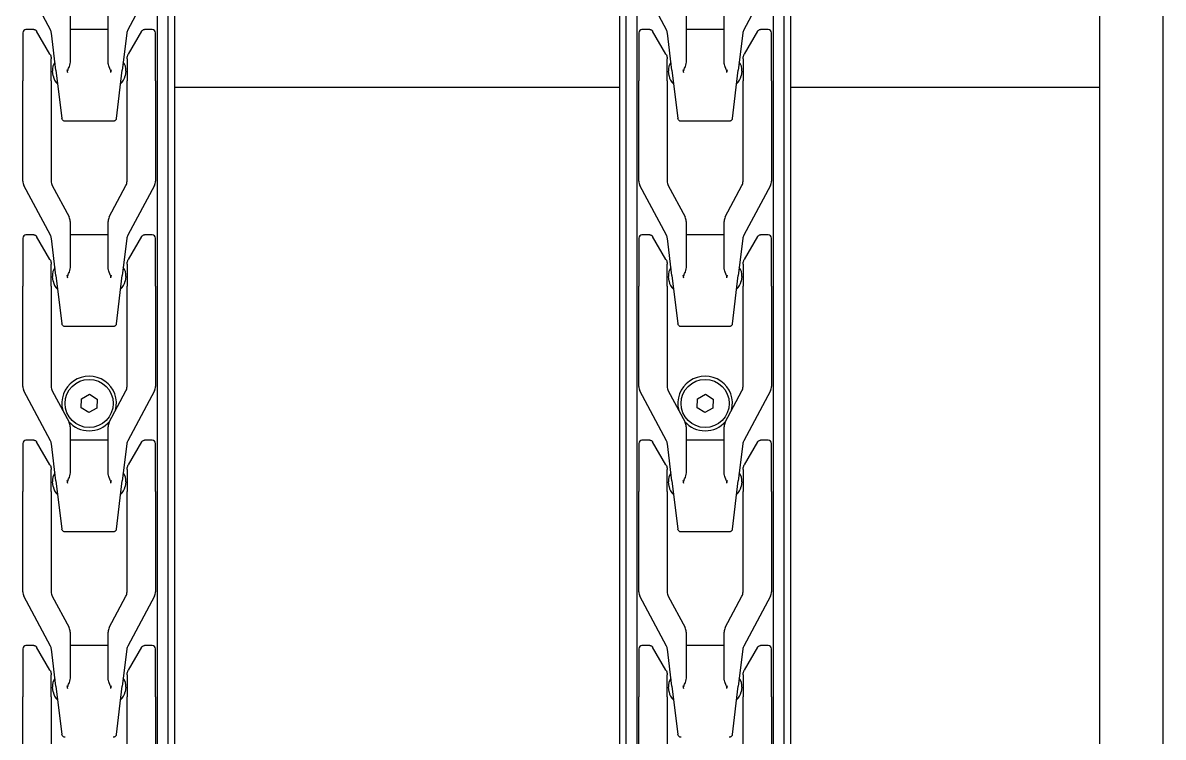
# Model space of a CAD drawing. Extents: x -3873 to 164127, y 7129 to 96529.
# Drawn here: x 43128.5 to 43489.5, y 38932.3 to 39158.5 of the extents above; entities that cross this region are included whole.
import ezdxf

# ---------------------------------------------------------------- set-up
doc = ezdxf.new("R2010")
doc.units = 0
doc.layers.add('LAYOUT', color=90, linetype='CONTINUOUS')
doc.layers.add('LAYOUT-KROMEKA', color=1, linetype='CONTINUOUS')

# ---------------------------------------------------------------- blocks, each defined once
blk = doc.blocks.new('A$Ccf7c2aec')
at = {"layer": 'LAYOUT-KROMEKA'}
for p, q in [((636.03, 617.1), (667.73, 617.1)), ((682.98, 617.1), (667.73, 617.1)), ((683.85, 608.36), (699.62, 616.75)), ((683.98, 613.59), (683.98, 616.1)), ((701.03, 617.1), (732.73, 617.1)), ((747.98, 617.1), (732.73, 617.1)), ((748.85, 608.36), (764.62, 616.75)), ((748.98, 613.59), (748.98, 616.1)), ((766.03, 617.1), (797.73, 617.1)), ((812.98, 617.1), (797.73, 617.1)), ((813.85, 608.36), (829.62, 616.75)), ((813.98, 613.59), (813.98, 616.1)), ((831.03, 617.1), (862.73, 617.1)), ((877.98, 617.1), (862.73, 617.1)), ((878.85, 608.36), (894.62, 616.75)), ((878.98, 613.59), (878.98, 616.1)), ((676.18, 608.5), (683.48, 612.72)), ((741.18, 608.5), (748.48, 612.72)), ((806.18, 608.5), (813.48, 612.72)), ((871.18, 608.5), (878.48, 612.72)), ((667.73, 608.1), (636.03, 608.1)), ((671.11, 606.6), (655.86, 604.73)), ((667.73, 608.1), (674.68, 608.1)), ((669.36, 607.49), (670.84, 607.67)), ((671.11, 606.6), (682.81, 608.03)), ((699.62, 607.75), (689.66, 602.45)), ((732.73, 608.1), (701.03, 608.1)), ((736.11, 606.6), (720.86, 604.73)), ((732.73, 608.1), (739.68, 608.1)), ((734.36, 607.49), (735.84, 607.67)), ((736.11, 606.6), (747.81, 608.03)), ((764.62, 607.75), (754.66, 602.45)), ((797.73, 608.1), (766.03, 608.1)), ((801.11, 606.6), (785.86, 604.73)), ((797.73, 608.1), (804.68, 608.1)), ((799.36, 607.49), (800.84, 607.67)), ((801.11, 606.6), (812.81, 608.03)), ((829.62, 607.75), (819.66, 602.45)), ((862.73, 608.1), (831.03, 608.1)), ((866.11, 606.6), (850.86, 604.73)), ((862.73, 608.1), (869.68, 608.1)), ((864.36, 607.49), (865.84, 607.67)), ((866.11, 606.6), (877.81, 608.03)), ((719.98, 588.47), (719.98, 603.73)), ((784.98, 588.47), (784.98, 603.73)), ((849.98, 588.47), (849.98, 603.73)), ((688.25, 602.1), (674.13, 602.1)), ((683.98, 590.1), (683.98, 602.1)), ((753.25, 602.1), (739.13, 602.1)), ((748.98, 590.1), (748.98, 602.1)), ((818.25, 602.1), (804.13, 602.1)), ((813.98, 590.1), (813.98, 602.1)), ((883.25, 602.1), (869.13, 602.1)), ((878.98, 590.1), (878.98, 602.1)), ((757.75, 596.17), (759.25, 598.63)), ((759.13, 593.64), (757.75, 596.17)), ((759.25, 598.63), (762.14, 598.56)), ((763.52, 596.03), (762.02, 593.57)), ((762.14, 598.56), (763.52, 596.03)), ((762.02, 593.57), (759.13, 593.64)), ((674.13, 590.1), (688.25, 590.1)), ((689.66, 589.75), (699.62, 584.45)), ((739.13, 590.1), (753.25, 590.1)), ((754.66, 589.75), (764.62, 584.45)), ((804.13, 590.1), (818.25, 590.1)), ((819.66, 589.75), (829.62, 584.45)), ((869.13, 590.1), (883.25, 590.1)), ((655.86, 587.47), (671.11, 585.6)), ((682.81, 584.17), (671.11, 585.6)), ((720.86, 587.47), (736.11, 585.6)), ((747.81, 584.17), (736.11, 585.6)), ((785.86, 587.47), (801.11, 585.6)), ((812.81, 584.17), (801.11, 585.6)), ((850.86, 587.47), (866.11, 585.6)), ((877.81, 584.17), (866.11, 585.6)), ((636.03, 584.1), (667.73, 584.1)), ((674.68, 584.1), (667.73, 584.1)), ((670.84, 584.53), (669.36, 584.71)), ((683.48, 579.48), (676.18, 583.7)), ((699.62, 575.45), (683.85, 583.84)), ((701.03, 584.1), (732.73, 584.1)), ((739.68, 584.1), (732.73, 584.1)), ((735.84, 584.53), (734.36, 584.71)), ((748.48, 579.48), (741.18, 583.7)), ((764.62, 575.45), (748.85, 583.84)), ((766.03, 584.1), (797.73, 584.1)), ((804.68, 584.1), (797.73, 584.1)), ((800.84, 584.53), (799.36, 584.71)), ((813.48, 579.48), (806.18, 583.7)), ((829.62, 575.45), (813.85, 583.84)), ((831.03, 584.1), (862.73, 584.1)), ((869.68, 584.1), (862.73, 584.1)), ((865.84, 584.53), (864.36, 584.71)), ((878.48, 579.48), (871.18, 583.7)), ((894.62, 575.45), (878.85, 583.84)), ((683.98, 576.1), (683.98, 578.61)), ((748.98, 576.1), (748.98, 578.61)), ((813.98, 576.1), (813.98, 578.61)), ((878.98, 576.1), (878.98, 578.61)), ((1840.63, 574.6), (169.51, 574.6)), ((667.73, 575.1), (636.03, 575.1)), ((667.73, 575.1), (682.98, 575.1)), ((732.73, 575.1), (701.03, 575.1)), ((732.73, 575.1), (747.98, 575.1)), ((797.73, 575.1), (766.03, 575.1)), ((797.73, 575.1), (812.98, 575.1)), ((862.73, 575.1), (831.03, 575.1)), ((862.73, 575.1), (877.98, 575.1)), ((175.51, 571.1), (1836.63, 571.1)), ((1836.63, 569.1), (175.51, 569.1)), ((860.63, 428.1), (860.63, 569.1)), ((175.51, 428.1), (1836.63, 428.1)), ((175.51, 426.1), (1836.63, 426.1)), ((169.51, 422.6), (1840.63, 422.6)), ((636.03, 422.1), (667.73, 422.1)), ((682.98, 422.1), (667.73, 422.1)), ((683.85, 413.36), (699.62, 421.75)), ((683.98, 418.59), (683.98, 421.1)), ((701.03, 422.1), (732.73, 422.1)), ((747.98, 422.1), (732.73, 422.1)), ((748.85, 413.36), (764.62, 421.75)), ((748.98, 418.59), (748.98, 421.1)), ((766.03, 422.1), (797.73, 422.1)), ((812.98, 422.1), (797.73, 422.1)), ((813.85, 413.36), (829.62, 421.75)), ((813.98, 418.59), (813.98, 421.1)), ((831.03, 422.1), (862.73, 422.1)), ((877.98, 422.1), (862.73, 422.1)), ((878.85, 413.36), (894.62, 421.75)), ((878.98, 418.59), (878.98, 421.1)), ((676.18, 413.5), (683.48, 417.72)), ((741.18, 413.5), (748.48, 417.72)), ((806.18, 413.5), (813.48, 417.72)), ((871.18, 413.5), (878.48, 417.72)), ((667.73, 413.1), (636.03, 413.1)), ((671.11, 411.6), (655.86, 409.73)), ((667.73, 413.1), (674.68, 413.1)), ((669.36, 412.49), (670.84, 412.67)), ((671.11, 411.6), (682.81, 413.03)), ((699.62, 412.75), (689.66, 407.45)), ((732.73, 413.1), (701.03, 413.1)), ((736.11, 411.6), (720.86, 409.73)), ((732.73, 413.1), (739.68, 413.1)), ((734.36, 412.49), (735.84, 412.67)), ((736.11, 411.6), (747.81, 413.03)), ((764.62, 412.75), (754.66, 407.45)), ((797.73, 413.1), (766.03, 413.1)), ((801.11, 411.6), (785.86, 409.73)), ((797.73, 413.1), (804.68, 413.1)), ((799.36, 412.49), (800.84, 412.67)), ((801.11, 411.6), (812.81, 413.03)), ((829.62, 412.75), (819.66, 407.45)), ((862.73, 413.1), (831.03, 413.1)), ((866.11, 411.6), (850.86, 409.73)), ((862.73, 413.1), (869.68, 413.1)), ((864.36, 412.49), (865.84, 412.67)), ((866.11, 411.6), (877.81, 413.03)), ((719.98, 393.47), (719.98, 408.73)), ((784.98, 393.47), (784.98, 408.73)), ((849.98, 393.47), (849.98, 408.73)), ((688.25, 407.1), (674.13, 407.1)), ((683.98, 395.1), (683.98, 407.1)), ((753.25, 407.1), (739.13, 407.1)), ((748.98, 395.1), (748.98, 407.1)), ((818.25, 407.1), (804.13, 407.1)), ((813.98, 395.1), (813.98, 407.1)), ((883.25, 407.1), (869.13, 407.1)), ((878.98, 395.1), (878.98, 407.1)), ((757.75, 401.17), (759.25, 403.63)), ((759.13, 398.64), (757.75, 401.17)), ((759.25, 403.63), (762.14, 403.56)), ((763.52, 401.03), (762.02, 398.57)), ((762.14, 403.56), (763.52, 401.03)), ((762.02, 398.57), (759.13, 398.64)), ((674.13, 395.1), (688.25, 395.1)), ((689.66, 394.75), (699.62, 389.45)), ((739.13, 395.1), (753.25, 395.1)), ((754.66, 394.75), (764.62, 389.45)), ((804.13, 395.1), (818.25, 395.1)), ((819.66, 394.75), (829.62, 389.45)), ((869.13, 395.1), (883.25, 395.1)), ((655.86, 392.47), (671.11, 390.6)), ((682.81, 389.17), (671.11, 390.6)), ((720.86, 392.47), (736.11, 390.6)), ((747.81, 389.17), (736.11, 390.6)), ((785.86, 392.47), (801.11, 390.6)), ((812.81, 389.17), (801.11, 390.6)), ((850.86, 392.47), (866.11, 390.6)), ((877.81, 389.17), (866.11, 390.6)), ((636.03, 389.1), (667.73, 389.1)), ((674.68, 389.1), (667.73, 389.1)), ((670.84, 389.53), (669.36, 389.71)), ((683.48, 384.48), (676.18, 388.7)), ((699.62, 380.45), (683.85, 388.84)), ((701.03, 389.1), (732.73, 389.1)), ((739.68, 389.1), (732.73, 389.1)), ((735.84, 389.53), (734.36, 389.71)), ((748.48, 384.48), (741.18, 388.7)), ((764.62, 380.45), (748.85, 388.84)), ((766.03, 389.1), (797.73, 389.1)), ((804.68, 389.1), (797.73, 389.1)), ((800.84, 389.53), (799.36, 389.71)), ((813.48, 384.48), (806.18, 388.7)), ((829.62, 380.45), (813.85, 388.84)), ((831.03, 389.1), (862.73, 389.1)), ((869.68, 389.1), (862.73, 389.1)), ((865.84, 389.53), (864.36, 389.71)), ((878.48, 384.48), (871.18, 388.7)), ((894.62, 380.45), (878.85, 388.84)), ((683.98, 381.1), (683.98, 383.61)), ((748.98, 381.1), (748.98, 383.61)), ((813.98, 381.1), (813.98, 383.61)), ((878.98, 381.1), (878.98, 383.61)), ((1840.63, 379.6), (169.51, 379.6)), ((667.73, 380.1), (636.03, 380.1)), ((667.73, 380.1), (682.98, 380.1)), ((732.73, 380.1), (701.03, 380.1)), ((732.73, 380.1), (747.98, 380.1)), ((797.73, 380.1), (766.03, 380.1)), ((797.73, 380.1), (812.98, 380.1)), ((862.73, 380.1), (831.03, 380.1)), ((862.73, 380.1), (877.98, 380.1)), ((175.51, 376.1), (1836.63, 376.1)), ((1836.63, 374.1), (175.51, 374.1)), ((860.63, 276.1), (860.63, 374.1)), ((281.4, 276.1), (1830.63, 276.1)), ((281.4, 256.1), (1830.63, 256.1))]:
    blk.add_line(p, q, dxfattribs=at)
for centre in [(760.63, 596.1), (760.63, 401.1)]:
    blk.add_circle(centre, 7.62, dxfattribs=at)
for centre, radius, start, end in [((682.98, 616.1), 1, 0, 90), ((701.03, 614.1), 3, 90, 118), ((747.98, 616.1), 1, 0, 90), ((766.03, 614.1), 3, 90, 118), ((812.98, 616.1), 1, 0, 90), ((831.03, 614.1), 3, 90, 118), ((877.98, 616.1), 1, 0, 90), ((669.85, 603.52), 4, 96.9958, 140.527), ((671.33, 603.7), 4, 53.4646, 96.9958), ((682.44, 611.01), 3, 276.9958, 298), ((701.03, 605.1), 3, 90, 118), ((734.85, 603.52), 4, 96.9958, 140.527), ((736.33, 603.7), 4, 53.4646, 96.9958), ((747.44, 611.01), 3, 276.9958, 298), ((766.03, 605.1), 3, 90, 118), ((799.85, 603.52), 4, 96.9958, 140.527), ((801.33, 603.7), 4, 53.4646, 96.9958), ((812.44, 611.01), 3, 276.9958, 298), ((831.03, 605.1), 3, 90, 118), ((864.85, 603.52), 4, 96.9958, 140.527), ((866.33, 603.7), 4, 53.4646, 96.9958), ((877.44, 611.01), 3, 276.9958, 298), ((760.63, 596.1), 8.65, 255.4623, 104.5377), ((688.25, 605.1), 3, 270, 298), ((760.63, 596.1), 8.65, 131.4623, 228.5377), ((753.25, 605.1), 3, 270, 298), ((818.25, 605.1), 3, 270, 298), ((688.25, 587.1), 3, 62, 90), ((753.25, 587.1), 3, 62, 90), ((818.25, 587.1), 3, 62, 90), ((669.85, 588.68), 4, 219.473, 263.0042), ((671.33, 588.5), 4, 263.0042, 306.5354), ((734.85, 588.68), 4, 219.473, 263.0042), ((736.33, 588.5), 4, 263.0042, 306.5354), ((799.85, 588.68), 4, 219.473, 263.0042), ((801.33, 588.5), 4, 263.0042, 306.5354), ((864.85, 588.68), 4, 219.473, 263.0042), ((866.33, 588.5), 4, 263.0042, 306.5354), ((682.44, 581.19), 3, 62, 83.0042), ((701.03, 587.1), 3, 242, 270), ((747.44, 581.19), 3, 62, 83.0042), ((766.03, 587.1), 3, 242, 270), ((812.44, 581.19), 3, 62, 83.0042), ((831.03, 587.1), 3, 242, 270), ((877.44, 581.19), 3, 62, 83.0042), ((682.98, 576.1), 1, 270, 0), ((701.03, 578.1), 3, 242, 270), ((747.98, 576.1), 1, 270, 0), ((766.03, 578.1), 3, 242, 270), ((812.98, 576.1), 1, 270, 0), ((831.03, 578.1), 3, 242, 270), ((877.98, 576.1), 1, 270, 0), ((682.98, 421.1), 1, 0, 90), ((701.03, 419.1), 3, 90, 118), ((747.98, 421.1), 1, 0, 90), ((766.03, 419.1), 3, 90, 118), ((812.98, 421.1), 1, 0, 90), ((831.03, 419.1), 3, 90, 118), ((877.98, 421.1), 1, 0, 90), ((669.85, 408.52), 4, 96.9958, 140.527), ((671.33, 408.7), 4, 53.4646, 96.9958), ((682.44, 416.01), 3, 276.9958, 298), ((701.03, 410.1), 3, 90, 118), ((734.85, 408.52), 4, 96.9958, 140.527), ((736.33, 408.7), 4, 53.4646, 96.9958), ((747.44, 416.01), 3, 276.9958, 298), ((766.03, 410.1), 3, 90, 118), ((799.85, 408.52), 4, 96.9958, 140.527), ((801.33, 408.7), 4, 53.4646, 96.9958), ((812.44, 416.01), 3, 276.9958, 298), ((831.03, 410.1), 3, 90, 118), ((864.85, 408.52), 4, 96.9958, 140.527), ((866.33, 408.7), 4, 53.4646, 96.9958), ((877.44, 416.01), 3, 276.9958, 298), ((760.63, 401.1), 8.65, 255.4623, 104.5377), ((688.25, 410.1), 3, 270, 298), ((760.63, 401.1), 8.65, 131.4623, 228.5377), ((753.25, 410.1), 3, 270, 298), ((818.25, 410.1), 3, 270, 298), ((688.25, 392.1), 3, 62, 90), ((753.25, 392.1), 3, 62, 90), ((818.25, 392.1), 3, 62, 90), ((669.85, 393.68), 4, 219.473, 263.0042), ((671.33, 393.5), 4, 263.0042, 306.5354), ((734.85, 393.68), 4, 219.473, 263.0042), ((736.33, 393.5), 4, 263.0042, 306.5354), ((799.85, 393.68), 4, 219.473, 263.0042), ((801.33, 393.5), 4, 263.0042, 306.5354), ((864.85, 393.68), 4, 219.473, 263.0042), ((866.33, 393.5), 4, 263.0042, 306.5354), ((682.44, 386.19), 3, 62, 83.0042), ((701.03, 392.1), 3, 242, 270), ((747.44, 386.19), 3, 62, 83.0042), ((766.03, 392.1), 3, 242, 270), ((812.44, 386.19), 3, 62, 83.0042), ((831.03, 392.1), 3, 242, 270), ((877.44, 386.19), 3, 62, 83.0042), ((682.98, 381.1), 1, 270, 0), ((701.03, 383.1), 3, 242, 270), ((747.98, 381.1), 1, 270, 0), ((766.03, 383.1), 3, 242, 270), ((812.98, 381.1), 1, 270, 0), ((831.03, 383.1), 3, 242, 270), ((877.98, 381.1), 1, 270, 0)]:
    blk.add_arc(centre, radius, start, end, dxfattribs=at)
for points, knots in [([(683.98, 613.59), (683.98, 613.48), (683.96, 613.36), (683.89, 613.16), (683.84, 613.06), (683.71, 612.89), (683.63, 612.81), (683.52, 612.74), (683.5, 612.73), (683.48, 612.72)], [0.0000243, 0.0000243, 0.0000243, 0.0000243, 0.0328926, 0.0328926, 0.0653838, 0.0653838, 0.0978897, 0.0978897, 0.1042618, 0.1042618, 0.1042618, 0.1042618]), ([(748.98, 613.59), (748.98, 613.48), (748.96, 613.36), (748.89, 613.16), (748.84, 613.06), (748.71, 612.89), (748.63, 612.81), (748.52, 612.74), (748.5, 612.73), (748.48, 612.72)], [0.0000243, 0.0000243, 0.0000243, 0.0000243, 0.0328926, 0.0328926, 0.0653838, 0.0653838, 0.0978897, 0.0978897, 0.1042618, 0.1042618, 0.1042618, 0.1042618]), ([(813.98, 613.59), (813.98, 613.48), (813.96, 613.36), (813.89, 613.16), (813.84, 613.06), (813.71, 612.89), (813.63, 612.81), (813.52, 612.74), (813.5, 612.73), (813.48, 612.72)], [0.0000243, 0.0000243, 0.0000243, 0.0000243, 0.0328926, 0.0328926, 0.0653838, 0.0653838, 0.0978897, 0.0978897, 0.1042618, 0.1042618, 0.1042618, 0.1042618]), ([(878.98, 613.59), (878.98, 613.48), (878.96, 613.36), (878.89, 613.16), (878.84, 613.06), (878.71, 612.89), (878.63, 612.81), (878.52, 612.74), (878.5, 612.73), (878.48, 612.72)], [0.0000243, 0.0000243, 0.0000243, 0.0000243, 0.0328926, 0.0328926, 0.0653838, 0.0653838, 0.0978897, 0.0978897, 0.1042618, 0.1042618, 0.1042618, 0.1042618]), ([(676.18, 608.5), (675.87, 608.32), (675.53, 608.2), (675.17, 608.14), (675.08, 608.13), (674.99, 608.11), (674.89, 608.11), (674.82, 608.1), (674.75, 608.1), (674.68, 608.1)], [0, 0, 0, 0, 0.684637, 0.684637, 0.684637, 0.86523, 0.86523, 0.86523, 1, 1, 1, 1]), ([(741.18, 608.5), (740.87, 608.32), (740.53, 608.2), (740.17, 608.14), (740.08, 608.13), (739.99, 608.11), (739.89, 608.11), (739.82, 608.1), (739.75, 608.1), (739.68, 608.1)], [0, 0, 0, 0, 0.684637, 0.684637, 0.684637, 0.86523, 0.86523, 0.86523, 1, 1, 1, 1]), ([(806.18, 608.5), (805.87, 608.32), (805.53, 608.2), (805.17, 608.14), (805.08, 608.13), (804.99, 608.11), (804.89, 608.11), (804.82, 608.1), (804.75, 608.1), (804.68, 608.1)], [0, 0, 0, 0, 0.684637, 0.684637, 0.684637, 0.86523, 0.86523, 0.86523, 1, 1, 1, 1]), ([(871.18, 608.5), (870.87, 608.32), (870.53, 608.2), (870.17, 608.14), (870.08, 608.13), (869.99, 608.11), (869.89, 608.11), (869.82, 608.1), (869.75, 608.1), (869.68, 608.1)], [0, 0, 0, 0, 0.684637, 0.684637, 0.684637, 0.86523, 0.86523, 0.86523, 1, 1, 1, 1]), ([(654.98, 603.73), (654.98, 603.84), (655, 603.95), (655.07, 604.16), (655.12, 604.25), (655.25, 604.43), (655.34, 604.5), (655.52, 604.62), (655.62, 604.67), (655.74, 604.7), (655.77, 604.71), (655.8, 604.72), (655.81, 604.72), (655.83, 604.72), (655.84, 604.72), (655.85, 604.72), (655.85, 604.72), (655.85, 604.73), (655.86, 604.73), (655.86, 604.73), (655.86, 604.73), (655.86, 604.73), (655.86, 604.73), (655.86, 604.73), (655.86, 604.73), (655.86, 604.73), (655.86, 604.73), (655.86, 604.73), (655.86, 604.73), (655.86, 604.73)], [0.0000031, 0.0000031, 0.0000031, 0.0000031, 0.0324341, 0.0324341, 0.064942, 0.064942, 0.0974473, 0.0974473, 0.1299526, 0.1299526, 0.137103, 0.137103, 0.1406951, 0.1406951, 0.1424933, 0.1424933, 0.1433926, 0.1433926, 0.1438423, 0.1438423, 0.1440672, 0.1440672, 0.1441796, 0.1441796, 0.1442358, 0.1442358, 0.1442859, 0.1442859, 0.144292, 0.144292, 0.144292, 0.144292]), ([(670.36, 602.88), (670.64, 602.95), (670.93, 603.02), (671.21, 603.09), (671.22, 603.1), (671.22, 603.1), (671.23, 603.1)], [0, 0, 0, 0, 0.971612, 0.971612, 0.971612, 1, 1, 1, 1]), ([(670.36, 602.88), (670.45, 602.91), (670.54, 602.92), (670.78, 602.92), (670.91, 602.89), (671.18, 602.8), (671.31, 602.75), (671.65, 602.62), (671.86, 602.54), (672.07, 602.46)], [-1.068908, -1.068908, -1.068908, -1.068908, -1.0410443, -1.0410443, -0.9974409, -0.9974409, -0.9538374, -0.9538374, -0.8852676, -0.8852676, -0.8852676, -0.8852676]), ([(719.98, 603.73), (719.98, 603.84), (720, 603.95), (720.07, 604.16), (720.12, 604.25), (720.25, 604.43), (720.34, 604.5), (720.52, 604.62), (720.62, 604.67), (720.74, 604.7), (720.77, 604.71), (720.8, 604.72), (720.81, 604.72), (720.83, 604.72), (720.84, 604.72), (720.85, 604.72), (720.85, 604.72), (720.85, 604.73), (720.86, 604.73), (720.86, 604.73), (720.86, 604.73), (720.86, 604.73), (720.86, 604.73), (720.86, 604.73), (720.86, 604.73), (720.86, 604.73), (720.86, 604.73), (720.86, 604.73), (720.86, 604.73), (720.86, 604.73), (720.86, 604.73), (720.86, 604.73)], [0.0000031, 0.0000031, 0.0000031, 0.0000031, 0.0324341, 0.0324341, 0.064942, 0.064942, 0.0974473, 0.0974473, 0.1299526, 0.1299526, 0.137103, 0.137103, 0.1406951, 0.1406951, 0.1424933, 0.1424933, 0.1433926, 0.1433926, 0.1438423, 0.1438423, 0.1440672, 0.1440672, 0.1441796, 0.1441796, 0.1442358, 0.1442358, 0.1442639, 0.1442639, 0.144278, 0.144278, 0.1442926, 0.1442926, 0.1442926, 0.1442926]), ([(735.36, 602.88), (735.64, 602.95), (735.93, 603.02), (736.21, 603.09), (736.22, 603.1), (736.22, 603.1), (736.23, 603.1)], [0, 0, 0, 0, 0.971612, 0.971612, 0.971612, 1, 1, 1, 1]), ([(735.36, 602.88), (735.45, 602.91), (735.54, 602.92), (735.78, 602.92), (735.91, 602.89), (736.18, 602.8), (736.31, 602.75), (736.65, 602.62), (736.86, 602.54), (737.07, 602.46)], [-1.068908, -1.068908, -1.068908, -1.068908, -1.0410443, -1.0410443, -0.9974409, -0.9974409, -0.9538374, -0.9538374, -0.8852676, -0.8852676, -0.8852676, -0.8852676]), ([(784.98, 603.73), (784.98, 603.84), (785, 603.95), (785.07, 604.16), (785.12, 604.25), (785.25, 604.43), (785.34, 604.5), (785.52, 604.62), (785.62, 604.67), (785.74, 604.7), (785.77, 604.71), (785.8, 604.72), (785.81, 604.72), (785.83, 604.72), (785.84, 604.72), (785.85, 604.72), (785.85, 604.72), (785.85, 604.73), (785.86, 604.73), (785.86, 604.73), (785.86, 604.73), (785.86, 604.73), (785.86, 604.73), (785.86, 604.73), (785.86, 604.73), (785.86, 604.73), (785.86, 604.73), (785.86, 604.73), (785.86, 604.73), (785.86, 604.73)], [0.0000031, 0.0000031, 0.0000031, 0.0000031, 0.0324341, 0.0324341, 0.064942, 0.064942, 0.0974473, 0.0974473, 0.1299526, 0.1299526, 0.137103, 0.137103, 0.1406951, 0.1406951, 0.1424933, 0.1424933, 0.1433926, 0.1433926, 0.1438423, 0.1438423, 0.1440672, 0.1440672, 0.1441796, 0.1441796, 0.1442358, 0.1442358, 0.1442639, 0.1442639, 0.1442889, 0.1442889, 0.1442889, 0.1442889]), ([(800.36, 602.88), (800.64, 602.95), (800.93, 603.02), (801.21, 603.09), (801.22, 603.1), (801.22, 603.1), (801.23, 603.1)], [0, 0, 0, 0, 0.971612, 0.971612, 0.971612, 1, 1, 1, 1]), ([(800.36, 602.88), (800.45, 602.91), (800.54, 602.92), (800.78, 602.92), (800.91, 602.89), (801.18, 602.8), (801.31, 602.75), (801.65, 602.62), (801.86, 602.54), (802.07, 602.46)], [-1.068908, -1.068908, -1.068908, -1.068908, -1.0410443, -1.0410443, -0.9974409, -0.9974409, -0.9538374, -0.9538374, -0.8852676, -0.8852676, -0.8852676, -0.8852676]), ([(849.98, 603.73), (849.98, 603.84), (850, 603.95), (850.07, 604.16), (850.12, 604.25), (850.25, 604.43), (850.34, 604.5), (850.52, 604.62), (850.62, 604.67), (850.74, 604.7), (850.77, 604.71), (850.8, 604.72), (850.81, 604.72), (850.83, 604.72), (850.84, 604.72), (850.85, 604.72), (850.85, 604.72), (850.85, 604.73), (850.86, 604.73), (850.86, 604.73), (850.86, 604.73), (850.86, 604.73), (850.86, 604.73), (850.86, 604.73), (850.86, 604.73), (850.86, 604.73), (850.86, 604.73), (850.86, 604.73), (850.86, 604.73), (850.86, 604.73), (850.86, 604.73), (850.86, 604.73)], [0.0000031, 0.0000031, 0.0000031, 0.0000031, 0.0324341, 0.0324341, 0.064942, 0.064942, 0.0974473, 0.0974473, 0.1299526, 0.1299526, 0.137103, 0.137103, 0.1406951, 0.1406951, 0.1424933, 0.1424933, 0.1433926, 0.1433926, 0.1438423, 0.1438423, 0.1440672, 0.1440672, 0.1441796, 0.1441796, 0.1442358, 0.1442358, 0.1442639, 0.1442639, 0.144278, 0.144278, 0.1443519, 0.1443519, 0.1443519, 0.1443519]), ([(865.36, 602.88), (865.64, 602.95), (865.93, 603.02), (866.21, 603.09), (866.22, 603.1), (866.22, 603.1), (866.23, 603.1)], [0, 0, 0, 0, 0.971612, 0.971612, 0.971612, 1, 1, 1, 1]), ([(865.36, 602.88), (865.45, 602.91), (865.54, 602.92), (865.78, 602.92), (865.91, 602.89), (866.18, 602.8), (866.31, 602.75), (866.65, 602.62), (866.86, 602.54), (867.07, 602.46)], [-1.068908, -1.068908, -1.068908, -1.068908, -1.0410443, -1.0410443, -0.9974409, -0.9974409, -0.9538374, -0.9538374, -0.8852676, -0.8852676, -0.8852676, -0.8852676]), ([(674.13, 602.1), (673.56, 602.1), (672.86, 602.21), (672.21, 602.41), (672.14, 602.44), (672.07, 602.46)], [-0.3189368, -0.3189368, -0.3189368, -0.3189368, -0.1295167, -0.1295167, -0.1071311, -0.1071311, -0.1071311, -0.1071311]), ([(739.13, 602.1), (738.56, 602.1), (737.86, 602.21), (737.21, 602.41), (737.14, 602.44), (737.07, 602.46)], [-0.3189368, -0.3189368, -0.3189368, -0.3189368, -0.1295167, -0.1295167, -0.1071311, -0.1071311, -0.1071311, -0.1071311]), ([(804.13, 602.1), (803.56, 602.1), (802.86, 602.21), (802.21, 602.41), (802.14, 602.44), (802.07, 602.46)], [-0.3189368, -0.3189368, -0.3189368, -0.3189368, -0.1295167, -0.1295167, -0.1071311, -0.1071311, -0.1071311, -0.1071311]), ([(869.13, 602.1), (868.56, 602.1), (867.86, 602.21), (867.21, 602.41), (867.14, 602.44), (867.07, 602.46)], [-0.3189368, -0.3189368, -0.3189368, -0.3189368, -0.1295167, -0.1295167, -0.1071311, -0.1071311, -0.1071311, -0.1071311]), ([(655.86, 587.47), (655.86, 587.47), (655.86, 587.47), (655.86, 587.47), (655.86, 587.47), (655.86, 587.47), (655.86, 587.47), (655.86, 587.47), (655.86, 587.47), (655.86, 587.47), (655.86, 587.47), (655.85, 587.47), (655.85, 587.47), (655.85, 587.48), (655.84, 587.48), (655.83, 587.48), (655.82, 587.48), (655.8, 587.48), (655.78, 587.49), (655.74, 587.5), (655.71, 587.5), (655.62, 587.53), (655.56, 587.56), (655.43, 587.63), (655.36, 587.68), (655.24, 587.79), (655.19, 587.86), (655.1, 588), (655.06, 588.07), (655, 588.25), (654.98, 588.36), (654.98, 588.47)], [0, 0, 0, 0, 0.0000187, 0.0000187, 0.000056, 0.000056, 0.0001306, 0.0001306, 0.0002799, 0.0002799, 0.0005785, 0.0005785, 0.0011757, 0.0011757, 0.0023699, 0.0023699, 0.0047569, 0.0047569, 0.0095212, 0.0095212, 0.0189714, 0.0189714, 0.037278, 0.037278, 0.0624708, 0.0624708, 0.0876637, 0.0876637, 0.1128565, 0.1128565, 0.144486, 0.144486, 0.144486, 0.144486]), ([(672.07, 589.74), (671.86, 589.66), (671.65, 589.58), (671.31, 589.45), (671.18, 589.4), (670.91, 589.31), (670.78, 589.28), (670.54, 589.28), (670.45, 589.29), (670.36, 589.32)], [0.8852676, 0.8852676, 0.8852676, 0.8852676, 0.9538374, 0.9538374, 0.9974409, 0.9974409, 1.0410443, 1.0410443, 1.068908, 1.068908, 1.068908, 1.068908]), ([(671.23, 589.1), (671.22, 589.1), (671.22, 589.1), (671.21, 589.11), (670.93, 589.18), (670.64, 589.25), (670.36, 589.32)], [0, 0, 0, 0, 0.028388, 0.028388, 0.028388, 1, 1, 1, 1]), ([(672.07, 589.74), (672.11, 589.75), (672.15, 589.76), (672.43, 589.86), (672.67, 589.92), (673.28, 590.05), (673.71, 590.1), (674.13, 590.1)], [-0.4553156, -0.4553156, -0.4553156, -0.4553156, -0.4433521, -0.4433521, -0.371047, -0.371047, -0.2439974, -0.2439974, -0.2439974, -0.2439974]), ([(720.86, 587.47), (720.86, 587.47), (720.86, 587.47), (720.86, 587.47), (720.86, 587.47), (720.86, 587.47), (720.86, 587.47), (720.86, 587.47), (720.86, 587.47), (720.86, 587.47), (720.86, 587.47), (720.85, 587.47), (720.85, 587.47), (720.85, 587.48), (720.84, 587.48), (720.83, 587.48), (720.82, 587.48), (720.8, 587.48), (720.78, 587.49), (720.74, 587.5), (720.71, 587.5), (720.62, 587.53), (720.56, 587.56), (720.43, 587.63), (720.36, 587.68), (720.24, 587.79), (720.19, 587.86), (720.1, 588), (720.06, 588.07), (720, 588.25), (719.98, 588.36), (719.98, 588.47)], [0, 0, 0, 0, 0.0000293, 0.0000293, 0.0000666, 0.0000666, 0.0001413, 0.0001413, 0.0002906, 0.0002906, 0.0005892, 0.0005892, 0.0011863, 0.0011863, 0.0023805, 0.0023805, 0.0047676, 0.0047676, 0.0095318, 0.0095318, 0.018982, 0.018982, 0.0372887, 0.0372887, 0.0624815, 0.0624815, 0.0876743, 0.0876743, 0.1128671, 0.1128671, 0.1444966, 0.1444966, 0.1444966, 0.1444966]), ([(737.07, 589.74), (736.86, 589.66), (736.65, 589.58), (736.31, 589.45), (736.18, 589.4), (735.91, 589.31), (735.78, 589.28), (735.54, 589.28), (735.45, 589.29), (735.36, 589.32)], [0.8852676, 0.8852676, 0.8852676, 0.8852676, 0.9538374, 0.9538374, 0.9974409, 0.9974409, 1.0410443, 1.0410443, 1.068908, 1.068908, 1.068908, 1.068908]), ([(736.23, 589.1), (736.22, 589.1), (736.22, 589.1), (736.21, 589.11), (735.93, 589.18), (735.64, 589.25), (735.36, 589.32)], [0, 0, 0, 0, 0.028388, 0.028388, 0.028388, 1, 1, 1, 1]), ([(737.07, 589.74), (737.11, 589.75), (737.15, 589.76), (737.43, 589.86), (737.67, 589.92), (738.28, 590.05), (738.71, 590.1), (739.13, 590.1)], [-0.4553156, -0.4553156, -0.4553156, -0.4553156, -0.4433521, -0.4433521, -0.371047, -0.371047, -0.2439974, -0.2439974, -0.2439974, -0.2439974]), ([(785.86, 587.47), (785.86, 587.47), (785.86, 587.47), (785.86, 587.47), (785.86, 587.47), (785.86, 587.47), (785.86, 587.47), (785.86, 587.47), (785.86, 587.47), (785.86, 587.47), (785.86, 587.47), (785.85, 587.47), (785.85, 587.47), (785.85, 587.48), (785.84, 587.48), (785.83, 587.48), (785.82, 587.48), (785.8, 587.48), (785.78, 587.49), (785.74, 587.5), (785.71, 587.5), (785.62, 587.53), (785.56, 587.56), (785.43, 587.63), (785.36, 587.68), (785.24, 587.79), (785.19, 587.86), (785.1, 588), (785.06, 588.07), (785, 588.25), (784.98, 588.36), (784.98, 588.47)], [0, 0, 0, 0, 0.0000293, 0.0000293, 0.0000666, 0.0000666, 0.0001413, 0.0001413, 0.0002906, 0.0002906, 0.0005892, 0.0005892, 0.0011863, 0.0011863, 0.0023805, 0.0023805, 0.0047676, 0.0047676, 0.0095318, 0.0095318, 0.018982, 0.018982, 0.0372887, 0.0372887, 0.0624815, 0.0624815, 0.0876743, 0.0876743, 0.1128671, 0.1128671, 0.1444966, 0.1444966, 0.1444966, 0.1444966]), ([(802.07, 589.74), (801.86, 589.66), (801.65, 589.58), (801.31, 589.45), (801.18, 589.4), (800.91, 589.31), (800.78, 589.28), (800.54, 589.28), (800.45, 589.29), (800.36, 589.32)], [0.8852676, 0.8852676, 0.8852676, 0.8852676, 0.9538374, 0.9538374, 0.9974409, 0.9974409, 1.0410443, 1.0410443, 1.068908, 1.068908, 1.068908, 1.068908]), ([(801.23, 589.1), (801.22, 589.1), (801.22, 589.1), (801.21, 589.11), (800.93, 589.18), (800.64, 589.25), (800.36, 589.32)], [0, 0, 0, 0, 0.028388, 0.028388, 0.028388, 1, 1, 1, 1]), ([(802.07, 589.74), (802.11, 589.75), (802.15, 589.76), (802.43, 589.86), (802.67, 589.92), (803.28, 590.05), (803.71, 590.1), (804.13, 590.1)], [-0.4553156, -0.4553156, -0.4553156, -0.4553156, -0.4433521, -0.4433521, -0.371047, -0.371047, -0.2439974, -0.2439974, -0.2439974, -0.2439974]), ([(850.86, 587.47), (850.8, 587.48), (850.74, 587.5), (850.62, 587.53), (850.56, 587.56), (850.43, 587.63), (850.36, 587.68), (850.24, 587.79), (850.19, 587.86), (850.1, 588), (850.06, 588.07), (850, 588.25), (849.98, 588.36), (849.98, 588.47)], [0, 0, 0, 0, 0.0189655, 0.0189655, 0.0372722, 0.0372722, 0.062465, 0.062465, 0.0876578, 0.0876578, 0.1128506, 0.1128506, 0.1444801, 0.1444801, 0.1444801, 0.1444801]), ([(867.07, 589.74), (866.86, 589.66), (866.65, 589.58), (866.31, 589.45), (866.18, 589.4), (865.91, 589.31), (865.78, 589.28), (865.54, 589.28), (865.45, 589.29), (865.36, 589.32)], [0.8852676, 0.8852676, 0.8852676, 0.8852676, 0.9538374, 0.9538374, 0.9974409, 0.9974409, 1.0410443, 1.0410443, 1.068908, 1.068908, 1.068908, 1.068908]), ([(866.23, 589.1), (866.22, 589.1), (866.22, 589.1), (866.21, 589.11), (865.93, 589.18), (865.64, 589.25), (865.36, 589.32)], [0, 0, 0, 0, 0.028388, 0.028388, 0.028388, 1, 1, 1, 1]), ([(867.07, 589.74), (867.11, 589.75), (867.15, 589.76), (867.43, 589.86), (867.67, 589.92), (868.28, 590.05), (868.71, 590.1), (869.13, 590.1)], [-0.4553156, -0.4553156, -0.4553156, -0.4553156, -0.4433521, -0.4433521, -0.371047, -0.371047, -0.2439974, -0.2439974, -0.2439974, -0.2439974]), ([(674.68, 584.1), (675.06, 584.1), (675.44, 584.03), (675.8, 583.88), (675.93, 583.83), (676.06, 583.77), (676.18, 583.7)], [0, 0, 0, 0, 0.729999, 0.729999, 0.729999, 1, 1, 1, 1]), ([(739.68, 584.1), (740.06, 584.1), (740.44, 584.03), (740.8, 583.88), (740.93, 583.83), (741.06, 583.77), (741.18, 583.7)], [0, 0, 0, 0, 0.729999, 0.729999, 0.729999, 1, 1, 1, 1]), ([(804.68, 584.1), (805.06, 584.1), (805.44, 584.03), (805.8, 583.88), (805.93, 583.83), (806.06, 583.77), (806.18, 583.7)], [0, 0, 0, 0, 0.729999, 0.729999, 0.729999, 1, 1, 1, 1]), ([(869.68, 584.1), (870.06, 584.1), (870.44, 584.03), (870.8, 583.88), (870.93, 583.83), (871.06, 583.77), (871.18, 583.7)], [0, 0, 0, 0, 0.729999, 0.729999, 0.729999, 1, 1, 1, 1]), ([(683.48, 579.48), (683.58, 579.43), (683.66, 579.36), (683.81, 579.19), (683.86, 579.1), (683.95, 578.9), (683.97, 578.79), (683.98, 578.66), (683.98, 578.64), (683.98, 578.61)], [0, 0, 0, 0, 0.0323681, 0.0323681, 0.0648784, 0.0648784, 0.0973836, 0.0973836, 0.104244, 0.104244, 0.104244, 0.104244]), ([(748.48, 579.48), (748.58, 579.43), (748.66, 579.36), (748.81, 579.19), (748.86, 579.1), (748.95, 578.9), (748.97, 578.79), (748.98, 578.66), (748.98, 578.64), (748.98, 578.61)], [0, 0, 0, 0, 0.0323681, 0.0323681, 0.0648784, 0.0648784, 0.0973836, 0.0973836, 0.104244, 0.104244, 0.104244, 0.104244]), ([(813.48, 579.48), (813.58, 579.43), (813.66, 579.36), (813.81, 579.19), (813.86, 579.1), (813.95, 578.9), (813.97, 578.79), (813.98, 578.66), (813.98, 578.64), (813.98, 578.61)], [0, 0, 0, 0, 0.0323681, 0.0323681, 0.0648784, 0.0648784, 0.0973836, 0.0973836, 0.104244, 0.104244, 0.104244, 0.104244]), ([(878.48, 579.48), (878.58, 579.43), (878.66, 579.36), (878.81, 579.19), (878.86, 579.1), (878.95, 578.9), (878.97, 578.79), (878.98, 578.66), (878.98, 578.64), (878.98, 578.61)], [0, 0, 0, 0, 0.0323681, 0.0323681, 0.0648784, 0.0648784, 0.0973836, 0.0973836, 0.104244, 0.104244, 0.104244, 0.104244]), ([(683.98, 418.59), (683.98, 418.48), (683.96, 418.36), (683.89, 418.16), (683.84, 418.06), (683.71, 417.89), (683.63, 417.81), (683.52, 417.74), (683.5, 417.73), (683.48, 417.72)], [0.0000243, 0.0000243, 0.0000243, 0.0000243, 0.0328926, 0.0328926, 0.0653838, 0.0653838, 0.0978897, 0.0978897, 0.1042618, 0.1042618, 0.1042618, 0.1042618]), ([(748.98, 418.59), (748.98, 418.48), (748.96, 418.36), (748.89, 418.16), (748.84, 418.06), (748.71, 417.89), (748.63, 417.81), (748.52, 417.74), (748.5, 417.73), (748.48, 417.72)], [0.0000243, 0.0000243, 0.0000243, 0.0000243, 0.0328926, 0.0328926, 0.0653838, 0.0653838, 0.0978897, 0.0978897, 0.1042618, 0.1042618, 0.1042618, 0.1042618]), ([(813.98, 418.59), (813.98, 418.48), (813.96, 418.36), (813.89, 418.16), (813.84, 418.06), (813.71, 417.89), (813.63, 417.81), (813.52, 417.74), (813.5, 417.73), (813.48, 417.72)], [0.0000243, 0.0000243, 0.0000243, 0.0000243, 0.0328926, 0.0328926, 0.0653838, 0.0653838, 0.0978897, 0.0978897, 0.1042618, 0.1042618, 0.1042618, 0.1042618]), ([(878.98, 418.59), (878.98, 418.48), (878.96, 418.36), (878.89, 418.16), (878.84, 418.06), (878.71, 417.89), (878.63, 417.81), (878.52, 417.74), (878.5, 417.73), (878.48, 417.72)], [0.0000243, 0.0000243, 0.0000243, 0.0000243, 0.0328926, 0.0328926, 0.0653838, 0.0653838, 0.0978897, 0.0978897, 0.1042618, 0.1042618, 0.1042618, 0.1042618]), ([(676.18, 413.5), (675.87, 413.32), (675.53, 413.2), (675.17, 413.14), (675.08, 413.13), (674.99, 413.11), (674.89, 413.11), (674.82, 413.1), (674.75, 413.1), (674.68, 413.1)], [0, 0, 0, 0, 0.684637, 0.684637, 0.684637, 0.86523, 0.86523, 0.86523, 1, 1, 1, 1]), ([(741.18, 413.5), (740.87, 413.32), (740.53, 413.2), (740.17, 413.14), (740.08, 413.13), (739.99, 413.11), (739.89, 413.11), (739.82, 413.1), (739.75, 413.1), (739.68, 413.1)], [0, 0, 0, 0, 0.684637, 0.684637, 0.684637, 0.86523, 0.86523, 0.86523, 1, 1, 1, 1]), ([(806.18, 413.5), (805.87, 413.32), (805.53, 413.2), (805.17, 413.14), (805.08, 413.13), (804.99, 413.11), (804.89, 413.11), (804.82, 413.1), (804.75, 413.1), (804.68, 413.1)], [0, 0, 0, 0, 0.684637, 0.684637, 0.684637, 0.86523, 0.86523, 0.86523, 1, 1, 1, 1]), ([(871.18, 413.5), (870.87, 413.32), (870.53, 413.2), (870.17, 413.14), (870.08, 413.13), (869.99, 413.11), (869.89, 413.11), (869.82, 413.1), (869.75, 413.1), (869.68, 413.1)], [0, 0, 0, 0, 0.684637, 0.684637, 0.684637, 0.86523, 0.86523, 0.86523, 1, 1, 1, 1]), ([(654.98, 408.73), (654.98, 408.84), (655, 408.95), (655.07, 409.16), (655.12, 409.25), (655.25, 409.43), (655.34, 409.5), (655.52, 409.62), (655.62, 409.67), (655.74, 409.7), (655.77, 409.71), (655.8, 409.72), (655.81, 409.72), (655.83, 409.72), (655.84, 409.72), (655.85, 409.72), (655.85, 409.72), (655.85, 409.73), (655.86, 409.73), (655.86, 409.73), (655.86, 409.73), (655.86, 409.73), (655.86, 409.73), (655.86, 409.73), (655.86, 409.73), (655.86, 409.73), (655.86, 409.73), (655.86, 409.73), (655.86, 409.73), (655.86, 409.73)], [0.0000031, 0.0000031, 0.0000031, 0.0000031, 0.0324341, 0.0324341, 0.064942, 0.064942, 0.0974473, 0.0974473, 0.1299526, 0.1299526, 0.137103, 0.137103, 0.1406951, 0.1406951, 0.1424933, 0.1424933, 0.1433926, 0.1433926, 0.1438423, 0.1438423, 0.1440672, 0.1440672, 0.1441796, 0.1441796, 0.1442358, 0.1442358, 0.1442859, 0.1442859, 0.144292, 0.144292, 0.144292, 0.144292]), ([(670.36, 407.88), (670.64, 407.95), (670.93, 408.02), (671.21, 408.09), (671.22, 408.1), (671.22, 408.1), (671.23, 408.1)], [0, 0, 0, 0, 0.971612, 0.971612, 0.971612, 1, 1, 1, 1]), ([(719.98, 408.73), (719.98, 408.84), (720, 408.95), (720.07, 409.16), (720.12, 409.25), (720.25, 409.43), (720.34, 409.5), (720.52, 409.62), (720.62, 409.67), (720.74, 409.7), (720.77, 409.71), (720.8, 409.72), (720.81, 409.72), (720.83, 409.72), (720.84, 409.72), (720.85, 409.72), (720.85, 409.72), (720.85, 409.73), (720.86, 409.73), (720.86, 409.73), (720.86, 409.73), (720.86, 409.73), (720.86, 409.73), (720.86, 409.73), (720.86, 409.73), (720.86, 409.73), (720.86, 409.73), (720.86, 409.73), (720.86, 409.73), (720.86, 409.73), (720.86, 409.73), (720.86, 409.73)], [0.0000031, 0.0000031, 0.0000031, 0.0000031, 0.0324341, 0.0324341, 0.064942, 0.064942, 0.0974473, 0.0974473, 0.1299526, 0.1299526, 0.137103, 0.137103, 0.1406951, 0.1406951, 0.1424933, 0.1424933, 0.1433926, 0.1433926, 0.1438423, 0.1438423, 0.1440672, 0.1440672, 0.1441796, 0.1441796, 0.1442358, 0.1442358, 0.1442639, 0.1442639, 0.144278, 0.144278, 0.1442926, 0.1442926, 0.1442926, 0.1442926]), ([(735.36, 407.88), (735.64, 407.95), (735.93, 408.02), (736.21, 408.09), (736.22, 408.1), (736.22, 408.1), (736.23, 408.1)], [0, 0, 0, 0, 0.971612, 0.971612, 0.971612, 1, 1, 1, 1]), ([(784.98, 408.73), (784.98, 408.84), (785, 408.95), (785.07, 409.16), (785.12, 409.25), (785.25, 409.43), (785.34, 409.5), (785.52, 409.62), (785.62, 409.67), (785.74, 409.7), (785.77, 409.71), (785.8, 409.72), (785.81, 409.72), (785.83, 409.72), (785.84, 409.72), (785.85, 409.72), (785.85, 409.72), (785.85, 409.73), (785.86, 409.73), (785.86, 409.73), (785.86, 409.73), (785.86, 409.73), (785.86, 409.73), (785.86, 409.73), (785.86, 409.73), (785.86, 409.73), (785.86, 409.73), (785.86, 409.73), (785.86, 409.73), (785.86, 409.73)], [0.0000031, 0.0000031, 0.0000031, 0.0000031, 0.0324341, 0.0324341, 0.064942, 0.064942, 0.0974473, 0.0974473, 0.1299526, 0.1299526, 0.137103, 0.137103, 0.1406951, 0.1406951, 0.1424933, 0.1424933, 0.1433926, 0.1433926, 0.1438423, 0.1438423, 0.1440672, 0.1440672, 0.1441796, 0.1441796, 0.1442358, 0.1442358, 0.1442639, 0.1442639, 0.1442889, 0.1442889, 0.1442889, 0.1442889]), ([(800.36, 407.88), (800.64, 407.95), (800.93, 408.02), (801.21, 408.09), (801.22, 408.1), (801.22, 408.1), (801.23, 408.1)], [0, 0, 0, 0, 0.971612, 0.971612, 0.971612, 1, 1, 1, 1]), ([(849.98, 408.73), (849.98, 408.84), (850, 408.95), (850.07, 409.16), (850.12, 409.25), (850.25, 409.43), (850.34, 409.5), (850.52, 409.62), (850.62, 409.67), (850.74, 409.7), (850.77, 409.71), (850.8, 409.72), (850.81, 409.72), (850.83, 409.72), (850.84, 409.72), (850.85, 409.72), (850.85, 409.72), (850.85, 409.73), (850.86, 409.73), (850.86, 409.73), (850.86, 409.73), (850.86, 409.73), (850.86, 409.73), (850.86, 409.73), (850.86, 409.73), (850.86, 409.73), (850.86, 409.73), (850.86, 409.73), (850.86, 409.73), (850.86, 409.73), (850.86, 409.73), (850.86, 409.73)], [0.0000031, 0.0000031, 0.0000031, 0.0000031, 0.0324341, 0.0324341, 0.064942, 0.064942, 0.0974473, 0.0974473, 0.1299526, 0.1299526, 0.137103, 0.137103, 0.1406951, 0.1406951, 0.1424933, 0.1424933, 0.1433926, 0.1433926, 0.1438423, 0.1438423, 0.1440672, 0.1440672, 0.1441796, 0.1441796, 0.1442358, 0.1442358, 0.1442639, 0.1442639, 0.144278, 0.144278, 0.1443519, 0.1443519, 0.1443519, 0.1443519]), ([(865.36, 407.88), (865.64, 407.95), (865.93, 408.02), (866.21, 408.09), (866.22, 408.1), (866.22, 408.1), (866.23, 408.1)], [0, 0, 0, 0, 0.971612, 0.971612, 0.971612, 1, 1, 1, 1]), ([(670.36, 407.88), (670.45, 407.91), (670.54, 407.92), (670.78, 407.92), (670.91, 407.89), (671.18, 407.8), (671.31, 407.75), (671.65, 407.62), (671.86, 407.54), (672.07, 407.46)], [-1.068908, -1.068908, -1.068908, -1.068908, -1.0410443, -1.0410443, -0.9974409, -0.9974409, -0.9538374, -0.9538374, -0.8852676, -0.8852676, -0.8852676, -0.8852676]), ([(674.13, 407.1), (673.56, 407.1), (672.86, 407.21), (672.21, 407.41), (672.14, 407.44), (672.07, 407.46)], [-0.3189368, -0.3189368, -0.3189368, -0.3189368, -0.1295167, -0.1295167, -0.1071311, -0.1071311, -0.1071311, -0.1071311]), ([(735.36, 407.88), (735.45, 407.91), (735.54, 407.92), (735.78, 407.92), (735.91, 407.89), (736.18, 407.8), (736.31, 407.75), (736.65, 407.62), (736.86, 407.54), (737.07, 407.46)], [-1.068908, -1.068908, -1.068908, -1.068908, -1.0410443, -1.0410443, -0.9974409, -0.9974409, -0.9538374, -0.9538374, -0.8852676, -0.8852676, -0.8852676, -0.8852676]), ([(739.13, 407.1), (738.56, 407.1), (737.86, 407.21), (737.21, 407.41), (737.14, 407.44), (737.07, 407.46)], [-0.3189368, -0.3189368, -0.3189368, -0.3189368, -0.1295167, -0.1295167, -0.1071311, -0.1071311, -0.1071311, -0.1071311]), ([(800.36, 407.88), (800.45, 407.91), (800.54, 407.92), (800.78, 407.92), (800.91, 407.89), (801.18, 407.8), (801.31, 407.75), (801.65, 407.62), (801.86, 407.54), (802.07, 407.46)], [-1.068908, -1.068908, -1.068908, -1.068908, -1.0410443, -1.0410443, -0.9974409, -0.9974409, -0.9538374, -0.9538374, -0.8852676, -0.8852676, -0.8852676, -0.8852676]), ([(804.13, 407.1), (803.56, 407.1), (802.86, 407.21), (802.21, 407.41), (802.14, 407.44), (802.07, 407.46)], [-0.3189368, -0.3189368, -0.3189368, -0.3189368, -0.1295167, -0.1295167, -0.1071311, -0.1071311, -0.1071311, -0.1071311]), ([(865.36, 407.88), (865.45, 407.91), (865.54, 407.92), (865.78, 407.92), (865.91, 407.89), (866.18, 407.8), (866.31, 407.75), (866.65, 407.62), (866.86, 407.54), (867.07, 407.46)], [-1.068908, -1.068908, -1.068908, -1.068908, -1.0410443, -1.0410443, -0.9974409, -0.9974409, -0.9538374, -0.9538374, -0.8852676, -0.8852676, -0.8852676, -0.8852676]), ([(869.13, 407.1), (868.56, 407.1), (867.86, 407.21), (867.21, 407.41), (867.14, 407.44), (867.07, 407.46)], [-0.3189368, -0.3189368, -0.3189368, -0.3189368, -0.1295167, -0.1295167, -0.1071311, -0.1071311, -0.1071311, -0.1071311]), ([(672.07, 394.74), (671.86, 394.66), (671.65, 394.58), (671.31, 394.45), (671.18, 394.4), (670.91, 394.31), (670.78, 394.28), (670.54, 394.28), (670.45, 394.29), (670.36, 394.32)], [0.8852676, 0.8852676, 0.8852676, 0.8852676, 0.9538374, 0.9538374, 0.9974409, 0.9974409, 1.0410443, 1.0410443, 1.068908, 1.068908, 1.068908, 1.068908]), ([(671.23, 394.1), (671.22, 394.1), (671.22, 394.1), (671.21, 394.11), (670.93, 394.18), (670.64, 394.25), (670.36, 394.32)], [0, 0, 0, 0, 0.028388, 0.028388, 0.028388, 1, 1, 1, 1]), ([(672.07, 394.74), (672.11, 394.75), (672.15, 394.76), (672.43, 394.86), (672.67, 394.92), (673.28, 395.05), (673.71, 395.1), (674.13, 395.1)], [-0.4553156, -0.4553156, -0.4553156, -0.4553156, -0.4433521, -0.4433521, -0.371047, -0.371047, -0.2439974, -0.2439974, -0.2439974, -0.2439974]), ([(737.07, 394.74), (736.86, 394.66), (736.65, 394.58), (736.31, 394.45), (736.18, 394.4), (735.91, 394.31), (735.78, 394.28), (735.54, 394.28), (735.45, 394.29), (735.36, 394.32)], [0.8852676, 0.8852676, 0.8852676, 0.8852676, 0.9538374, 0.9538374, 0.9974409, 0.9974409, 1.0410443, 1.0410443, 1.068908, 1.068908, 1.068908, 1.068908]), ([(736.23, 394.1), (736.22, 394.1), (736.22, 394.1), (736.21, 394.11), (735.93, 394.18), (735.64, 394.25), (735.36, 394.32)], [0, 0, 0, 0, 0.028388, 0.028388, 0.028388, 1, 1, 1, 1]), ([(737.07, 394.74), (737.11, 394.75), (737.15, 394.76), (737.43, 394.86), (737.67, 394.92), (738.28, 395.05), (738.71, 395.1), (739.13, 395.1)], [-0.4553156, -0.4553156, -0.4553156, -0.4553156, -0.4433521, -0.4433521, -0.371047, -0.371047, -0.2439974, -0.2439974, -0.2439974, -0.2439974]), ([(802.07, 394.74), (801.86, 394.66), (801.65, 394.58), (801.31, 394.45), (801.18, 394.4), (800.91, 394.31), (800.78, 394.28), (800.54, 394.28), (800.45, 394.29), (800.36, 394.32)], [0.8852676, 0.8852676, 0.8852676, 0.8852676, 0.9538374, 0.9538374, 0.9974409, 0.9974409, 1.0410443, 1.0410443, 1.068908, 1.068908, 1.068908, 1.068908]), ([(801.23, 394.1), (801.22, 394.1), (801.22, 394.1), (801.21, 394.11), (800.93, 394.18), (800.64, 394.25), (800.36, 394.32)], [0, 0, 0, 0, 0.028388, 0.028388, 0.028388, 1, 1, 1, 1]), ([(802.07, 394.74), (802.11, 394.75), (802.15, 394.76), (802.43, 394.86), (802.67, 394.92), (803.28, 395.05), (803.71, 395.1), (804.13, 395.1)], [-0.4553156, -0.4553156, -0.4553156, -0.4553156, -0.4433521, -0.4433521, -0.371047, -0.371047, -0.2439974, -0.2439974, -0.2439974, -0.2439974]), ([(867.07, 394.74), (866.86, 394.66), (866.65, 394.58), (866.31, 394.45), (866.18, 394.4), (865.91, 394.31), (865.78, 394.28), (865.54, 394.28), (865.45, 394.29), (865.36, 394.32)], [0.8852676, 0.8852676, 0.8852676, 0.8852676, 0.9538374, 0.9538374, 0.9974409, 0.9974409, 1.0410443, 1.0410443, 1.068908, 1.068908, 1.068908, 1.068908]), ([(866.23, 394.1), (866.22, 394.1), (866.22, 394.1), (866.21, 394.11), (865.93, 394.18), (865.64, 394.25), (865.36, 394.32)], [0, 0, 0, 0, 0.028388, 0.028388, 0.028388, 1, 1, 1, 1]), ([(867.07, 394.74), (867.11, 394.75), (867.15, 394.76), (867.43, 394.86), (867.67, 394.92), (868.28, 395.05), (868.71, 395.1), (869.13, 395.1)], [-0.4553156, -0.4553156, -0.4553156, -0.4553156, -0.4433521, -0.4433521, -0.371047, -0.371047, -0.2439974, -0.2439974, -0.2439974, -0.2439974]), ([(655.86, 392.47), (655.86, 392.47), (655.86, 392.47), (655.86, 392.47), (655.86, 392.47), (655.86, 392.47), (655.86, 392.47), (655.86, 392.47), (655.86, 392.47), (655.86, 392.47), (655.86, 392.47), (655.85, 392.47), (655.85, 392.47), (655.85, 392.48), (655.84, 392.48), (655.83, 392.48), (655.82, 392.48), (655.8, 392.48), (655.78, 392.49), (655.74, 392.5), (655.71, 392.5), (655.62, 392.53), (655.56, 392.56), (655.43, 392.63), (655.36, 392.68), (655.24, 392.79), (655.19, 392.86), (655.1, 393), (655.06, 393.07), (655, 393.25), (654.98, 393.36), (654.98, 393.47)], [0, 0, 0, 0, 0.0000187, 0.0000187, 0.000056, 0.000056, 0.0001306, 0.0001306, 0.0002799, 0.0002799, 0.0005785, 0.0005785, 0.0011757, 0.0011757, 0.0023699, 0.0023699, 0.0047569, 0.0047569, 0.0095212, 0.0095212, 0.0189714, 0.0189714, 0.037278, 0.037278, 0.0624708, 0.0624708, 0.0876637, 0.0876637, 0.1128565, 0.1128565, 0.144486, 0.144486, 0.144486, 0.144486]), ([(720.86, 392.47), (720.86, 392.47), (720.86, 392.47), (720.86, 392.47), (720.86, 392.47), (720.86, 392.47), (720.86, 392.47), (720.86, 392.47), (720.86, 392.47), (720.86, 392.47), (720.86, 392.47), (720.85, 392.47), (720.85, 392.47), (720.85, 392.48), (720.84, 392.48), (720.83, 392.48), (720.82, 392.48), (720.8, 392.48), (720.78, 392.49), (720.74, 392.5), (720.71, 392.5), (720.62, 392.53), (720.56, 392.56), (720.43, 392.63), (720.36, 392.68), (720.24, 392.79), (720.19, 392.86), (720.1, 393), (720.06, 393.07), (720, 393.25), (719.98, 393.36), (719.98, 393.47)], [0, 0, 0, 0, 0.0000293, 0.0000293, 0.0000666, 0.0000666, 0.0001413, 0.0001413, 0.0002906, 0.0002906, 0.0005892, 0.0005892, 0.0011863, 0.0011863, 0.0023805, 0.0023805, 0.0047676, 0.0047676, 0.0095318, 0.0095318, 0.018982, 0.018982, 0.0372887, 0.0372887, 0.0624815, 0.0624815, 0.0876743, 0.0876743, 0.1128671, 0.1128671, 0.1444966, 0.1444966, 0.1444966, 0.1444966]), ([(785.86, 392.47), (785.86, 392.47), (785.86, 392.47), (785.86, 392.47), (785.86, 392.47), (785.86, 392.47), (785.86, 392.47), (785.86, 392.47), (785.86, 392.47), (785.86, 392.47), (785.86, 392.47), (785.85, 392.47), (785.85, 392.47), (785.85, 392.48), (785.84, 392.48), (785.83, 392.48), (785.82, 392.48), (785.8, 392.48), (785.78, 392.49), (785.74, 392.5), (785.71, 392.5), (785.62, 392.53), (785.56, 392.56), (785.43, 392.63), (785.36, 392.68), (785.24, 392.79), (785.19, 392.86), (785.1, 393), (785.06, 393.07), (785, 393.25), (784.98, 393.36), (784.98, 393.47)], [0, 0, 0, 0, 0.0000293, 0.0000293, 0.0000666, 0.0000666, 0.0001413, 0.0001413, 0.0002906, 0.0002906, 0.0005892, 0.0005892, 0.0011863, 0.0011863, 0.0023805, 0.0023805, 0.0047676, 0.0047676, 0.0095318, 0.0095318, 0.018982, 0.018982, 0.0372887, 0.0372887, 0.0624815, 0.0624815, 0.0876743, 0.0876743, 0.1128671, 0.1128671, 0.1444966, 0.1444966, 0.1444966, 0.1444966]), ([(850.86, 392.47), (850.8, 392.48), (850.74, 392.5), (850.62, 392.53), (850.56, 392.56), (850.43, 392.63), (850.36, 392.68), (850.24, 392.79), (850.19, 392.86), (850.1, 393), (850.06, 393.07), (850, 393.25), (849.98, 393.36), (849.98, 393.47)], [0, 0, 0, 0, 0.0189655, 0.0189655, 0.0372722, 0.0372722, 0.062465, 0.062465, 0.0876578, 0.0876578, 0.1128506, 0.1128506, 0.1444801, 0.1444801, 0.1444801, 0.1444801]), ([(674.68, 389.1), (675.06, 389.1), (675.44, 389.03), (675.8, 388.88), (675.93, 388.83), (676.06, 388.77), (676.18, 388.7)], [0, 0, 0, 0, 0.729999, 0.729999, 0.729999, 1, 1, 1, 1]), ([(739.68, 389.1), (740.06, 389.1), (740.44, 389.03), (740.8, 388.88), (740.93, 388.83), (741.06, 388.77), (741.18, 388.7)], [0, 0, 0, 0, 0.729999, 0.729999, 0.729999, 1, 1, 1, 1]), ([(804.68, 389.1), (805.06, 389.1), (805.44, 389.03), (805.8, 388.88), (805.93, 388.83), (806.06, 388.77), (806.18, 388.7)], [0, 0, 0, 0, 0.729999, 0.729999, 0.729999, 1, 1, 1, 1]), ([(869.68, 389.1), (870.06, 389.1), (870.44, 389.03), (870.8, 388.88), (870.93, 388.83), (871.06, 388.77), (871.18, 388.7)], [0, 0, 0, 0, 0.729999, 0.729999, 0.729999, 1, 1, 1, 1]), ([(683.48, 384.48), (683.58, 384.43), (683.66, 384.36), (683.81, 384.19), (683.86, 384.1), (683.95, 383.9), (683.97, 383.79), (683.98, 383.66), (683.98, 383.64), (683.98, 383.61)], [0, 0, 0, 0, 0.0323681, 0.0323681, 0.0648784, 0.0648784, 0.0973836, 0.0973836, 0.104244, 0.104244, 0.104244, 0.104244]), ([(748.48, 384.48), (748.58, 384.43), (748.66, 384.36), (748.81, 384.19), (748.86, 384.1), (748.95, 383.9), (748.97, 383.79), (748.98, 383.66), (748.98, 383.64), (748.98, 383.61)], [0, 0, 0, 0, 0.0323681, 0.0323681, 0.0648784, 0.0648784, 0.0973836, 0.0973836, 0.104244, 0.104244, 0.104244, 0.104244]), ([(813.48, 384.48), (813.58, 384.43), (813.66, 384.36), (813.81, 384.19), (813.86, 384.1), (813.95, 383.9), (813.97, 383.79), (813.98, 383.66), (813.98, 383.64), (813.98, 383.61)], [0, 0, 0, 0, 0.0323681, 0.0323681, 0.0648784, 0.0648784, 0.0973836, 0.0973836, 0.104244, 0.104244, 0.104244, 0.104244]), ([(878.48, 384.48), (878.58, 384.43), (878.66, 384.36), (878.81, 384.19), (878.86, 384.1), (878.95, 383.9), (878.97, 383.79), (878.98, 383.66), (878.98, 383.64), (878.98, 383.61)], [0, 0, 0, 0, 0.0323681, 0.0323681, 0.0648784, 0.0648784, 0.0973836, 0.0973836, 0.104244, 0.104244, 0.104244, 0.104244])]:
    blk.add_open_spline(points, degree=3, knots=knots, dxfattribs=at)

msp = doc.modelspace()

# ---------------------------------------------------------------- block references
at = {"layer": 'LAYOUT', "color": 4, "linetype": 'Continuous', "ltscale": 20, "rotation": 90}
msp.add_blockref('A$Ccf7c2aec', (43745.56, 38277.35), dxfattribs=at)

doc.saveas('drawing.dxf')
